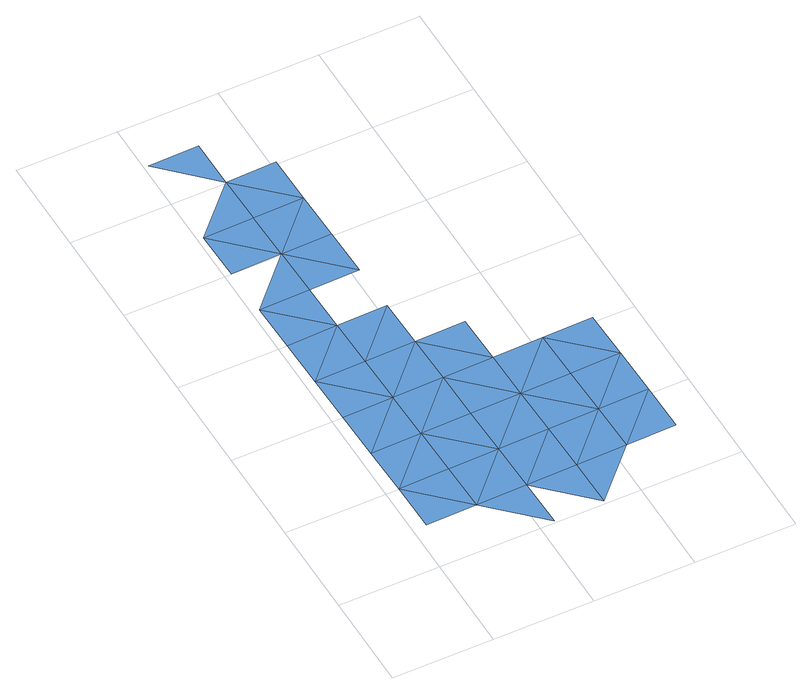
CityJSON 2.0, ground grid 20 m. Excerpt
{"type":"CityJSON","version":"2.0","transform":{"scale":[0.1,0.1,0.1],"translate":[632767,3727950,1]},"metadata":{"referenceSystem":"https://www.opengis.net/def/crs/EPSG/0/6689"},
"CityObjects":{
"waterbody1":{"type":"WaterBody","attributes":{"name":"福岡県津波浸水想定図","class":"1140","function":"2","WaterBodyTsunamiRiskAttribute.description":"1","WaterBodyTsunamiRiskAttribute.rank":"2"},"geometry":[{"type":"MultiSurface","lod":"1","boundaries":[[[0,1,2]],[[3,4,2]],[[1,5,2]],[[6,7,8]],[[2,5,3]],[[9,10,1]],[[11,12,7]],[[13,7,6]],[[12,11,14]],[[3,5,15]],[[11,7,13]],[[3,15,16]],[[6,3,17]],[[14,11,18]],[[17,3,16]],[[19,20,21]],[[19,22,23]],[[22,24,23]]]}]},
"waterbody2":{"type":"WaterBody","attributes":{"name":"福岡県津波浸水想定図","class":"1140","function":"2","WaterBodyTsunamiRiskAttribute.description":"1","WaterBodyTsunamiRiskAttribute.rank":"1"},"geometry":[{"type":"MultiSurface","lod":"1","boundaries":[[[6,8,4]],[[15,5,1]],[[4,3,6]],[[10,15,1]],[[25,13,6]],[[26,15,10]],[[17,25,6]],[[27,28,10]],[[29,11,13]],[[21,30,22]],[[14,18,22]],[[22,19,21]],[[15,31,16]],[[10,28,26]],[[13,25,29]],[[31,15,26]],[[32,28,27]],[[17,16,31]],[[33,25,17]],[[22,18,34]],[[31,33,17]],[[35,36,20]],[[28,37,26]],[[23,20,19]],[[37,31,26]],[[22,34,24]],[[25,33,38]],[[37,28,32]],[[31,39,33]],[[40,20,23]],[[41,39,31]],[[31,37,41]],[[42,37,32]],[[43,42,32]],[[37,44,41]],[[44,39,41]],[[37,42,44]],[[39,44,45]]]}]}
},
"vertices":[
[28,101,8],[128,103,8],[26,201,8],[124,303,8],[24,301,8],[126,203,8],[122,403,8],[20,501,8],[22,401,8],[230,5,8],[228,105,8],[118,603,8],[18,601,8],[120,503,8],[16,701,8],[226,205,8],[224,305,8],[222,405,8],[116,703,8],[112,903,8],[110,1003,8],[12,901,8],[114,803,8],[212,905,8],[214,805,8],
[220,505,8],[326,207,8],[330,7,8],[328,107,8],[218,605,8],[14,801,8],[324,307,8],[428,109,8],[322,407,8],[216,705,8],[109,1103,8],[9,1101,8],[426,209,8],[320,507,8],[422,409,8],[211,1005,8],[424,309,8],[526,211,8],[528,111,8],[524,311,8],[522,411,8]
]}
